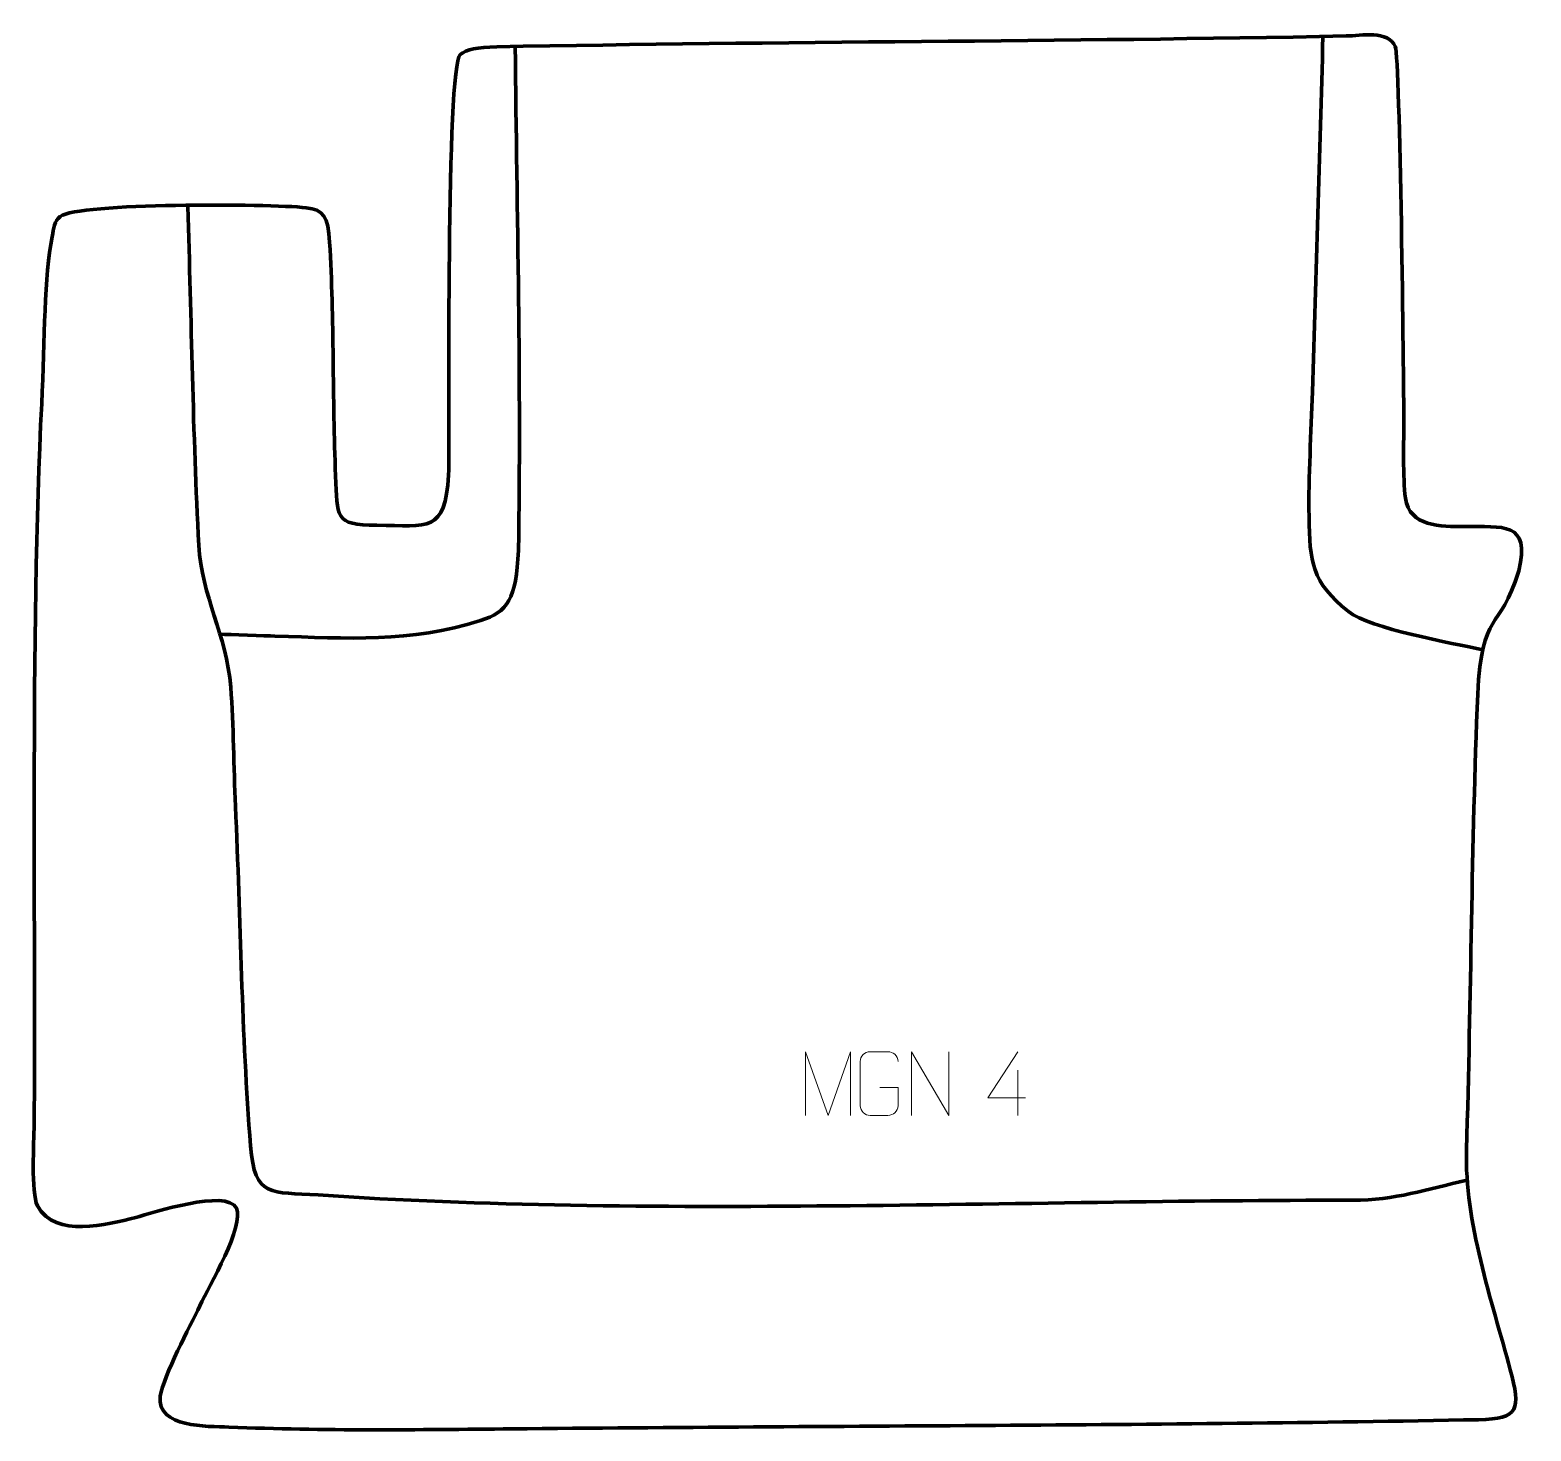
# Model space of a CAD drawing. Header units: millimetres. Extents: x 1065 to 1654, y 81 to 630.
import ezdxf

# ---------------------------------------------------------------- set-up
doc = ezdxf.new("R2010")
doc.units = ezdxf.units.MM
doc.header["$MEASUREMENT"] = 0
doc.layers.add('layer 2', color=7, linetype='Continuous')
doc.layers.add('layer 3', color=7, linetype='Continuous')

msp = doc.modelspace()

# ---------------------------------------------------------------- linework, layer by layer
at = {"layer": 'layer 2', "color": 140, "lineweight": 158}
for points, knots in [([(1634.8901, 386.6969), (1622.9259, 389.3776), (1590.6574, 394.9775), (1582.2334, 401.7199), (1582.2334, 401.7199), (1567.6689, 413.3772), (1567.1231, 421.1455), (1566.797, 438.9051), (1566.797, 438.9051), (1566.5093, 454.5717), (1567.6691, 471.9684), (1568.1406, 487.8428), (1568.1406, 487.8428), (1569.5194, 534.2657), (1570.898, 580.6885), (1572.2756, 627.1115)], [0, 0, 0, 0, 0.2, 0.2, 0.2, 0.2, 0.4, 0.4, 0.4, 0.4, 0.6, 0.6, 0.6, 0.6, 1, 1, 1, 1]), ([(1255.5994, 623.1843), (1256.2083, 557.5641), (1258.0002, 491.1242), (1256.8312, 425.5807), (1256.8312, 425.5807), (1256.0054, 406.7199), (1252.549, 401.4731), (1241.9113, 398.1353), (1241.9113, 398.1353), (1214.3635, 389.4915), (1189.6435, 391.1876), (1161.3773, 392.0826), (1161.3773, 392.0826), (1157.9023, 392.1925), (1143.3134, 392.6946), (1139.8382, 392.7955)], [0, 0, 0, 0, 0.2, 0.2, 0.2, 0.2, 0.4, 0.4, 0.4, 0.4, 0.6, 0.6, 0.6, 0.6, 1, 1, 1, 1]), ([(1127.1785, 560.4291), (1128.6591, 516.264), (1129.173, 471.7518), (1131.5252, 427.6613), (1131.5252, 427.6613), (1132.5981, 407.5527), (1142.4273, 392.7169), (1144.0229, 372.0372), (1144.0229, 372.0372), (1145.1867, 356.9528), (1145.2165, 340.6894), (1145.9113, 325.3818), (1145.9113, 325.3818), (1147.9211, 281.1076), (1148.31, 236.3736), (1151.7967, 192.2702), (1151.7967, 192.2702), (1153.4498, 171.6468), (1159.9271, 174.3274), (1178.3339, 173.0524), (1178.3339, 173.0524), (1305.9249, 164.2145), (1454.3596, 171.163), (1583.8808, 170.9661), (1583.8808, 170.9661), (1600.5325, 170.9411), (1612.9038, 175.2847), (1628.8257, 178.8679)], [0, 0, 0, 0, 0.125, 0.125, 0.125, 0.125, 0.25, 0.25, 0.25, 0.25, 0.375, 0.375, 0.375, 0.375, 0.5, 0.5, 0.5, 0.5, 0.625, 0.625, 0.625, 0.625, 0.75, 0.75, 0.75, 0.75, 1, 1, 1, 1])]:
    msp.add_open_spline(points, degree=3, knots=knots, dxfattribs=at)
at = {"layer": 'layer 3', "color": 242, "lineweight": 158}
msp.add_open_spline([(1066.9558, 200.532), (1066.8745, 193.6266), (1065.6646, 174.1523), (1068.2664, 168.7536), (1068.2664, 168.7536), (1075.3245, 155.8762), (1095.5109, 161.4667), (1106.7836, 164.2175), (1106.7836, 164.2175), (1113.6158, 166.0082), (1142.3825, 175.5832), (1146.2451, 167.8715), (1146.2451, 167.8715), (1149.6313, 161.1113), (1135.5283, 137.2308), (1131.9132, 129.6302), (1131.9132, 129.6302), (1127.9422, 121.2814), (1117.8267, 102.5113), (1116.3878, 94.1432), (1116.3878, 94.1432), (1115.0582, 81.6956), (1134.7703, 82.4006), (1143.3467, 82.0518), (1143.3467, 82.0518), (1180.5689, 80.5382), (1217.1481, 80.9937), (1254.3625, 81.3692), (1254.3625, 81.3692), (1380.5016, 82.6405), (1507.2239, 82.508), (1633.2746, 84.9598), (1633.2746, 84.9598), (1649.3772, 85.2729), (1649.7447, 89.0379), (1645.7136, 104.5246), (1645.7136, 104.5246), (1638.5113, 131.4984), (1627.6762, 162.8173), (1628.5486, 190.7322), (1628.5486, 190.7322), (1630.3353, 250.19), (1630.4669, 310.0101), (1632.9403, 369.3737), (1632.9403, 369.3737), (1634.5885, 402.6867), (1641.3934, 393.0295), (1649.0036, 417.6118), (1649.0036, 417.6118), (1653.8196, 437.2498), (1642.6763, 434.8141), (1627.5935, 434.982), (1627.5935, 434.982), (1618.6195, 435.082), (1606.1222, 434.9161), (1604.5858, 446.1794), (1604.5858, 446.1794), (1603.5173, 454.0128), (1603.9806, 468.6777), (1603.9521, 477.1089), (1603.9521, 477.1089), (1603.9045, 491.1511), (1602.5734, 618.4149), (1600.5835, 623.156), (1600.5835, 623.156), (1597.867, 629.628), (1587.344, 627.4137), (1581.3401, 627.2911), (1581.3401, 627.2911), (1470.4074, 625.0272), (1359.3377, 625.2212), (1248.3528, 623.0456), (1248.3528, 623.0456), (1240.7271, 622.8961), (1236.4271, 622.0118), (1234.0315, 619.9934), (1234.0315, 619.9934), (1228.4989, 615.3322), (1229.6572, 472.8376), (1229.4823, 455.2033), (1229.4823, 455.2033), (1227.9647, 432.4284), (1221.7411, 435.4541), (1201.2887, 435.5031), (1201.2887, 435.5031), (1184.4461, 435.5435), (1185.919, 438.8301), (1185.14, 454.9099), (1185.14, 454.9099), (1183.8607, 485.2867), (1184.6506, 516.2669), (1182.7964, 546.4504), (1182.7964, 546.4504), (1182.1786, 556.5072), (1180.4741, 559.2247), (1173.6055, 559.9803), (1173.6055, 559.9803), (1158.7501, 561.6145), (1084.1834, 561.9362), (1077.2045, 556.574), (1077.2045, 556.574), (1074.6433, 554.6061), (1074.7992, 552.1778), (1074.013, 548.5249), (1074.013, 548.5249), (1070.782, 533.5152), (1071.2392, 508.616), (1069.9238, 483.1462), (1069.9238, 483.1462), (1065.3488, 394.5624), (1067.6909, 263.0062), (1066.9558, 200.532)], degree=3, knots=[0, 0, 0, 0, 0.03448276, 0.03448276, 0.03448276, 0.03448276, 0.06896552, 0.06896552, 0.06896552, 0.06896552, 0.10344828, 0.10344828, 0.10344828, 0.10344828, 0.13793103, 0.13793103, 0.13793103, 0.13793103, 0.17241379, 0.17241379, 0.17241379, 0.17241379, 0.20689655, 0.20689655, 0.20689655, 0.20689655, 0.24137931, 0.24137931, 0.24137931, 0.24137931, 0.27586207, 0.27586207, 0.27586207, 0.27586207, 0.31034483, 0.31034483, 0.31034483, 0.31034483, 0.34482759, 0.34482759, 0.34482759, 0.34482759, 0.37931034, 0.37931034, 0.37931034, 0.37931034, 0.4137931, 0.4137931, 0.4137931, 0.4137931, 0.44827586, 0.44827586, 0.44827586, 0.44827586, 0.48275862, 0.48275862, 0.48275862, 0.48275862, 0.51724138, 0.51724138, 0.51724138, 0.51724138, 0.55172414, 0.55172414, 0.55172414, 0.55172414, 0.5862069, 0.5862069, 0.5862069, 0.5862069, 0.62068966, 0.62068966, 0.62068966, 0.62068966, 0.65517241, 0.65517241, 0.65517241, 0.65517241, 0.68965517, 0.68965517, 0.68965517, 0.68965517, 0.72413793, 0.72413793, 0.72413793, 0.72413793, 0.75862069, 0.75862069, 0.75862069, 0.75862069, 0.79310345, 0.79310345, 0.79310345, 0.79310345, 0.82758621, 0.82758621, 0.82758621, 0.82758621, 0.86206897, 0.86206897, 0.86206897, 0.86206897, 0.89655172, 0.89655172, 0.89655172, 0.89655172, 0.93103448, 0.93103448, 0.93103448, 0.93103448, 1, 1, 1, 1], dxfattribs=at)
at = {"layer": 'layer 3', "color": 250, "lineweight": 9}
for points, knots in [([(1369.4029, 204.2342), (1369.4029, 204.2342), (1369.4029, 229.1921), (1369.4029, 229.1921), (1369.4029, 229.1921), (1369.4029, 229.1921), (1378.328, 204.2342), (1378.328, 204.2342), (1378.328, 204.2342), (1378.328, 204.2342), (1387.0879, 229.1916), (1387.0879, 229.1916), (1387.0879, 229.1916), (1387.0879, 229.1916), (1387.0879, 204.2342), (1387.0879, 204.2342)], [0, 0, 0, 0, 0.2, 0.2, 0.2, 0.2, 0.4, 0.4, 0.4, 0.4, 0.6, 0.6, 0.6, 0.6, 1, 1, 1, 1]), ([(1398.5003, 215.2221), (1398.5003, 215.2221), (1405.6684, 215.2221), (1405.6684, 215.2221), (1405.6684, 215.2221), (1405.6684, 215.2221), (1405.6684, 208.054), (1405.6684, 208.054), (1405.6684, 208.054), (1405.5287, 205.7306), (1403.8515, 204.251), (1401.7037, 204.2402), (1401.7037, 204.2402), (1399.3719, 204.2406), (1397.0399, 204.2406), (1394.7084, 204.2402), (1394.7084, 204.2402), (1392.7835, 204.1348), (1390.8113, 206.0193), (1390.8225, 208.0366), (1390.8225, 208.0366), (1390.8229, 213.8067), (1390.8229, 219.5764), (1390.8225, 225.3457), (1390.8225, 225.3457), (1390.8267, 227.4838), (1392.5735, 229.203), (1394.7258, 229.1896), (1394.7258, 229.1896), (1397.0515, 229.1896), (1399.3776, 229.1896), (1401.7037, 229.1896), (1401.7037, 229.1896), (1403.6504, 229.225), (1405.6418, 227.7335), (1405.6684, 225.2958)], [0, 0, 0, 0, 0.1, 0.1, 0.1, 0.1, 0.2, 0.2, 0.2, 0.2, 0.3, 0.3, 0.3, 0.3, 0.4, 0.4, 0.4, 0.4, 0.5, 0.5, 0.5, 0.5, 0.6, 0.6, 0.6, 0.6, 0.7, 0.7, 0.7, 0.7, 0.8, 0.8, 0.8, 0.8, 1, 1, 1, 1]), ([(1410.8973, 204.2378), (1410.8973, 204.2378), (1410.8973, 229.1913), (1410.8973, 229.1913), (1410.8973, 229.1913), (1410.8973, 229.1913), (1425.5521, 204.2378), (1425.5521, 204.2378), (1425.5521, 204.2378), (1425.5521, 204.2378), (1425.5521, 229.1913), (1425.5521, 229.1913)], [0, 0, 0, 0, 0.25, 0.25, 0.25, 0.25, 0.5, 0.5, 0.5, 0.5, 1, 1, 1, 1]), ([(1455.6356, 211.1311), (1455.6356, 211.1311), (1440.8139, 211.1311), (1440.8139, 211.1311), (1440.8139, 211.1311), (1440.8139, 211.1311), (1452.6915, 229.2016), (1452.6915, 229.2016)], [0, 0, 0, 0, 0.33333333, 0.33333333, 0.33333333, 0.33333333, 1, 1, 1, 1])]:
    msp.add_open_spline(points, degree=3, knots=knots, dxfattribs=at)
msp.add_open_spline([(1452.6915, 221.8922), (1452.6915, 221.8922), (1452.6915, 204.2275), (1452.6915, 204.2275)], degree=3, dxfattribs=at)

doc.saveas('drawing.dxf')
